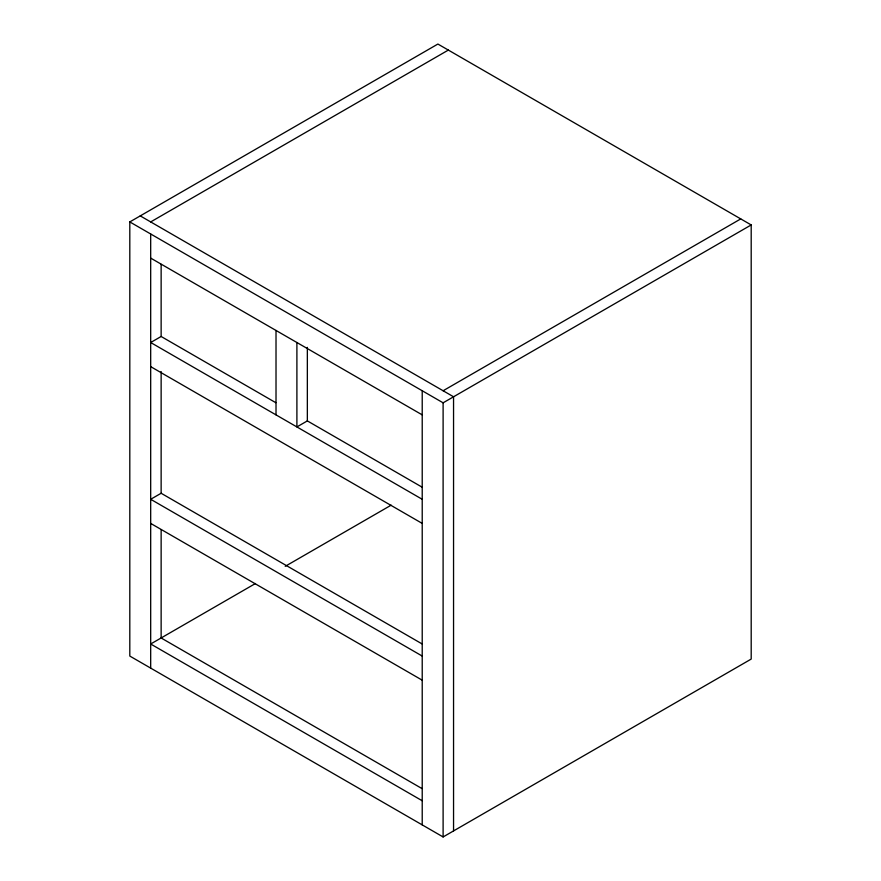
<?xml version="1.0" encoding="UTF-8"?>
<svg xmlns="http://www.w3.org/2000/svg" width="881" height="881" viewBox="0 0 881 881"><rect width="100%" height="100%" fill="white"/><g stroke="black" fill="none" stroke-linecap="round" stroke-linejoin="round"><path stroke-width="1.32" d="M129.804 221.924L437.89 44.05L751.196 224.941L751.196 659.076L443.11 836.95L129.804 656.059L129.804 221.924L443.11 402.815L751.196 224.941M150.684 221.924L448.33 50.085M275.819 402.705L161.135 336.487L150.684 342.522L422.219 499.285M421.944 643.846L161.135 493.261L150.684 499.285L422.219 656.059M422.021 487.116L307.348 420.898L296.897 426.933L296.897 342.511M443.11 390.757L740.756 218.906M255.457 583.508L150.684 644L422.219 800.774M285.224 566.329L391.186 505.154M140.244 215.889L453.55 396.78L453.55 830.915M150.684 258.1L422.219 414.874M150.684 366.639L422.219 523.402M150.684 523.413L422.219 680.176M421.944 788.55L161.135 637.976L161.135 529.712M443.11 402.815L443.11 836.95M422.219 390.757L422.219 824.891M307.348 347.378L307.348 420.898M276.017 330.452L276.017 414.874M161.135 264.322L161.135 336.487M161.135 371.551L161.135 493.261M150.684 233.983L150.684 668.117"/></g></svg>
